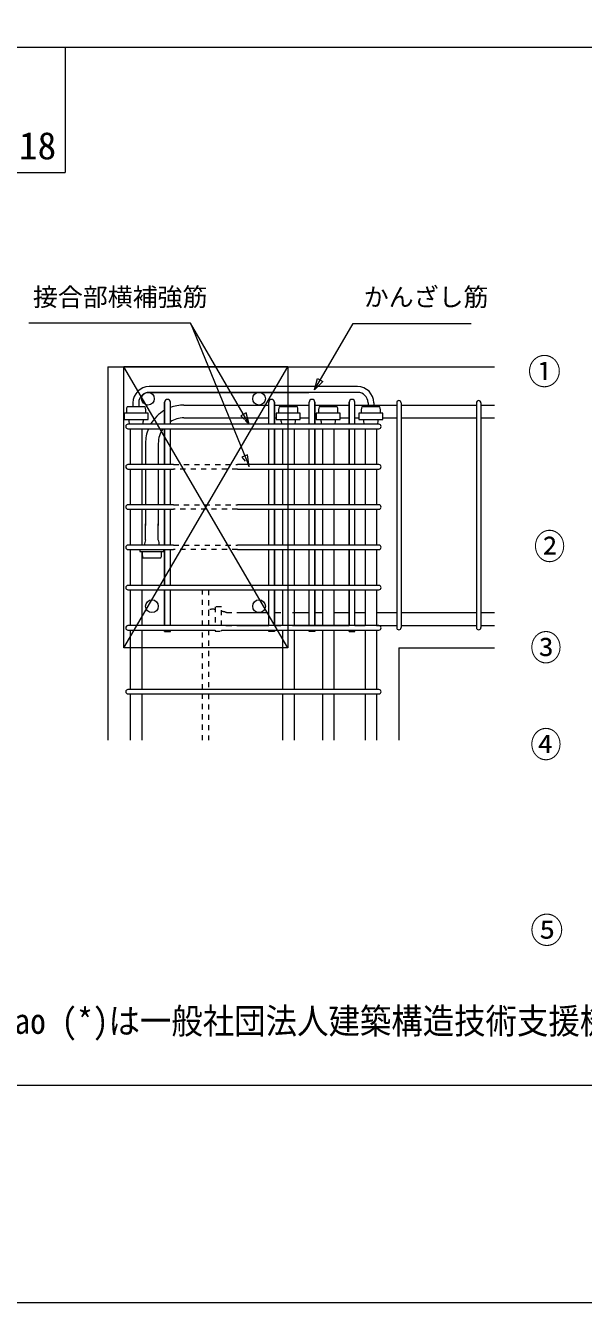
# Model space of a CAD drawing. Units: millimetres, scale not verified. Extents: x -210 to 382, y -132 to 268.
# Drawn here: x -133 to -88.3, y -132.2 to -29.8 of the extents above; entities that cross this region are included whole.
import ezdxf
from ezdxf.enums import TextEntityAlignment as Align

# ---------------------------------------------------------------- set-up
doc = ezdxf.new("R2010")
doc.units = ezdxf.units.MM
doc.header["$LTSCALE"] = 2
doc.linetypes.add('USER2', pattern=[0.41664, 0.20828, -0.20836])
for name, color, linetype, lineweight in [('0-3_Defpoints', 7, 'Continuous', 18), ('0-4_寸法', 4, 'Continuous', 18), ('0-5_鉄骨', 4, 'USER2', 18), ('0-6_外枠', 4, 'Continuous', 18), ('0-7_文字', 7, 'Continuous', 20), ('0-9_内枠', 7, 'Continuous', 18), ('0-D_主筋', 4, 'Continuous', 18), ('0-F_躯体__破線__', 7, 'Continuous', 18), ('1-0_せん断筋', 5, 'Continuous', 18), ('1-1_躯体', 7, 'Continuous', 18), ('1-4_本文文字', 5, 'USER2', 18)]:
    doc.layers.add(name, color=color, linetype=linetype, lineweight=lineweight)
doc.styles.add('ＭＳ ゴシック', font='')
doc.styles.get('ＭＳ ゴシック').set_extended_font_data('MS Gothic')

msp = doc.modelspace()

# ---------------------------------------------------------------- linework, layer by layer
at = {"layer": '0-3_Defpoints', "color": 4}
msp.add_line((-210.346, -132.174), (382.196, -132.174), dxfattribs=at)
at = {"layer": '0-4_寸法'}
for p, q in [((-119.795, -53.625), (-132.752, -53.625)), ((-115.083, -61.735), (-119.795, -53.625)), ((-109.846, -58.981), (-106.724, -53.661)), ((-106.724, -53.661), (-97.264, -53.661)), ((-109.846, -58.981), (-109.599, -58.059)), ((-109.172, -58.306), (-109.846, -58.981)), ((-109.599, -58.059), (-109.172, -58.306)), ((-115.329, -60.813), (-115.757, -61.06)), ((-115.083, -61.735), (-115.329, -60.813))]:
    msp.add_line(p, q, dxfattribs=at)
msp.add_lwpolyline([(-115.083, -65.135), (-115.199, -64.188), (-115.657, -64.373)], dxfattribs=at)
at = {"layer": '0-5_鉄骨', "linetype": 'Continuous'}
msp.add_line((-119.795, -53.625), (-115.083, -65.135), dxfattribs=at)
at = {"layer": '0-5_鉄骨'}
for p, q in [((-118.809, -77.888), (-118.809, -75.016)), ((-118.348, -75.016), (-118.348, -77.888)), ((-118.809, -83.008), (-118.809, -78.247)), ((-118.348, -78.247), (-118.348, -83.008)), ((-118.809, -87.079), (-118.809, -83.367)), ((-118.348, -83.367), (-118.348, -87.079))]:
    msp.add_line(p, q, dxfattribs=at)
at = {"layer": '0-6_外枠'}
msp.add_lwpolyline([(-181.804, 257.826), (-181.804, -114.753), (372.196, -114.753)], dxfattribs=at)
at = {"layer": '0-9_内枠'}
for p, q in [((-181.804, -31.5), (18.876, -31.5)), ((-129.843, -31.5), (-129.843, -41.55)), ((-181.804, -41.55), (-129.843, -41.55))]:
    msp.add_line(p, q, dxfattribs=at)
at = {"layer": '0-D_主筋'}
for p, q in [((-123.412, -60.33), (-124.872, -60.33)), ((-120.319, -60.199), (-113.51, -60.199)), ((-113.049, -60.199), (-110.268, -60.199)), ((-111.211, -60.33), (-112.671, -60.33)), ((-109.808, -60.199), (-107.058, -60.199)), ((-108.005, -60.33), (-109.465, -60.33)), ((-106.597, -60.199), (-103.244, -60.199)), ((-104.587, -60.33), (-106.047, -60.33)), ((-102.885, -60.199), (-96.844, -60.199)), ((-96.485, -60.199), (-95.385, -60.199)), ((-123.175, -60.847), (-125.11, -60.847)), ((-125.11, -60.847), (-125.11, -61.363)), ((-125.11, -61.363), (-123.175, -61.363)), ((-123.175, -61.363), (-123.175, -60.847)), ((-120.319, -61.223), (-113.51, -61.223)), ((-113.049, -61.223), (-112.909, -61.223)), ((-110.974, -60.847), (-112.909, -60.847)), ((-112.909, -60.847), (-112.909, -61.363)), ((-112.909, -61.363), (-110.974, -61.363)), ((-110.974, -61.363), (-110.974, -60.847)), ((-110.974, -61.223), (-110.268, -61.223)), ((-109.808, -61.223), (-109.746, -61.223)), ((-109.808, -61.223), (-109.703, -61.223)), ((-107.768, -60.847), (-109.703, -60.847)), ((-109.703, -60.847), (-109.703, -61.363)), ((-109.703, -61.363), (-107.768, -61.363)), ((-107.768, -61.363), (-107.768, -60.847)), ((-107.768, -61.223), (-107.058, -61.223)), ((-106.597, -61.223), (-106.285, -61.223)), ((-104.35, -60.847), (-106.285, -60.847)), ((-106.285, -60.847), (-106.285, -61.363)), ((-106.285, -61.363), (-104.35, -61.363)), ((-104.35, -61.363), (-104.35, -60.847)), ((-104.35, -61.223), (-103.244, -61.223)), ((-102.885, -61.223), (-96.844, -61.223)), ((-96.485, -61.223), (-95.385, -61.223)), ((-124.62, -62.093), (-124.62, -64.965)), ((-123.698, -62.093), (-123.698, -64.965)), ((-112.401, -62.093), (-112.401, -64.965)), ((-111.479, -62.093), (-111.479, -64.965)), ((-109.196, -62.093), (-109.196, -64.965)), ((-108.274, -62.093), (-108.274, -64.965)), ((-105.778, -62.093), (-105.778, -64.965)), ((-104.857, -62.093), (-104.857, -64.965)), ((-123.391, -63.271), (-123.391, -64.965)), ((-122.367, -63.271), (-122.367, -64.965)), ((-104.857, -62.554), (-104.857, -64.965)), ((-124.62, -65.324), (-124.62, -68.196)), ((-123.698, -65.324), (-123.698, -68.196)), ((-123.391, -65.324), (-123.391, -68.196)), ((-122.367, -65.324), (-122.367, -68.196)), ((-112.401, -65.324), (-112.401, -68.196)), ((-111.479, -65.324), (-111.479, -68.196)), ((-109.196, -65.324), (-109.196, -68.196)), ((-108.274, -65.324), (-108.274, -68.196)), ((-105.778, -65.324), (-105.778, -68.196)), ((-104.857, -65.324), (-104.857, -68.196)), ((-104.857, -65.324), (-104.857, -68.196)), ((-124.62, -68.555), (-124.62, -71.427)), ((-123.698, -68.555), (-123.698, -71.427)), ((-123.391, -68.555), (-123.391, -69.865)), ((-122.367, -68.555), (-122.367, -69.865)), ((-112.401, -68.555), (-112.401, -71.427)), ((-111.479, -68.555), (-111.479, -71.427)), ((-109.196, -68.555), (-109.196, -71.427)), ((-108.274, -68.555), (-108.274, -71.427)), ((-105.778, -68.555), (-105.778, -71.427)), ((-104.857, -68.555), (-104.857, -71.427)), ((-104.857, -68.555), (-104.857, -71.427)), ((-123.391, -71.015), (-123.391, -69.72)), ((-122.367, -71.015), (-122.367, -69.72)), ((-121.912, -71.427), (-123.847, -71.427)), ((-123.391, -71.43), (-123.391, -71.427)), ((-122.367, -71.43), (-122.367, -71.427)), ((-124.62, -71.785), (-124.62, -74.658)), ((-123.847, -71.785), (-123.847, -71.943)), ((-123.847, -71.943), (-121.912, -71.943)), ((-123.698, -71.943), (-123.698, -74.658)), ((-123.609, -72.46), (-122.149, -72.46)), ((-121.912, -71.943), (-121.912, -71.785)), ((-112.401, -71.785), (-112.401, -74.658)), ((-111.479, -71.785), (-111.479, -74.658)), ((-109.196, -71.785), (-109.196, -74.658)), ((-108.274, -71.785), (-108.274, -74.658)), ((-105.778, -71.785), (-105.778, -74.658)), ((-104.857, -71.785), (-104.857, -74.658)), ((-104.857, -71.785), (-104.857, -74.197)), ((-124.62, -75.016), (-124.62, -77.888)), ((-123.698, -75.016), (-123.698, -77.888)), ((-112.401, -75.016), (-112.401, -77.888)), ((-111.479, -75.016), (-111.479, -77.888)), ((-109.196, -75.016), (-109.196, -77.888)), ((-108.274, -75.016), (-108.274, -77.888)), ((-105.778, -75.016), (-105.778, -77.888)), ((-104.857, -75.016), (-104.857, -77.888)), ((-116.018, -76.839), (-113.51, -76.839)), ((-113.049, -76.839), (-112.524, -76.839)), ((-111.602, -76.839), (-110.268, -76.839)), ((-109.808, -76.839), (-109.196, -76.839)), ((-108.274, -76.839), (-107.058, -76.839)), ((-106.597, -76.839), (-105.778, -76.839)), ((-104.857, -76.839), (-103.244, -76.839)), ((-102.885, -76.839), (-96.844, -76.839)), ((-96.485, -76.839), (-95.385, -76.839)), ((-124.62, -78.247), (-124.62, -83.008)), ((-123.698, -78.247), (-123.698, -83.008)), ((-116.018, -77.863), (-113.51, -77.863)), ((-113.049, -77.863), (-112.524, -77.863)), ((-112.401, -78.247), (-112.401, -83.008)), ((-111.602, -77.863), (-107.058, -77.863)), ((-111.479, -78.247), (-111.479, -83.008)), ((-109.808, -77.863), (-109.068, -77.863)), ((-109.196, -78.247), (-109.196, -83.008)), ((-108.274, -78.247), (-108.274, -83.008)), ((-106.597, -77.863), (-105.778, -77.863)), ((-105.778, -78.247), (-105.778, -83.008)), ((-104.857, -77.863), (-103.244, -77.863)), ((-104.857, -78.247), (-104.857, -83.008)), ((-102.885, -77.863), (-96.844, -77.863)), ((-96.485, -77.863), (-95.385, -77.863)), ((-124.62, -83.367), (-124.62, -87.079)), ((-123.698, -83.367), (-123.698, -87.079)), ((-112.401, -83.367), (-112.401, -87.079)), ((-111.479, -83.367), (-111.479, -87.079)), ((-109.196, -83.367), (-109.196, -87.079)), ((-108.274, -83.367), (-108.274, -87.079)), ((-105.778, -83.367), (-105.778, -87.079)), ((-104.857, -83.367), (-104.857, -87.079))]:
    msp.add_line(p, q, dxfattribs=at)
at = {"layer": '0-D_主筋', "linetype": 'USER2'}
for p, q in [((-118.331, -76.621), (-118.331, -77.888)), ((-117.815, -76.383), (-117.815, -77.888)), ((-117.298, -76.383), (-117.815, -76.383)), ((-117.298, -77.888), (-117.298, -76.383)), ((-117.302, -76.839), (-117.298, -76.839)), ((-116.887, -76.839), (-116.018, -76.839)), ((-117.815, -78.247), (-117.815, -78.318)), ((-117.815, -78.318), (-117.298, -78.318)), ((-117.302, -77.863), (-117.298, -77.863)), ((-117.298, -78.318), (-117.298, -78.247)), ((-116.887, -77.863), (-116.018, -77.863))]:
    msp.add_line(p, q, dxfattribs=at)
at = {"layer": '0-D_主筋'}
for centre in [(-123.198, -59.687), (-114.278, -59.687), (-122.879, -76.327), (-114.278, -76.327)]:
    msp.add_circle(centre, 0.512, dxfattribs=at)
for centre, radius, start, end in [((-123.753, -60.668), 1.169, 163.19823, 188.7872), ((-124.532, -60.668), 1.169, 351.2128, 16.80177), ((-120.319, -63.271), 3.072, 90, 110.48735), ((-111.552, -60.668), 1.169, 163.19823, 188.7872), ((-112.33, -60.668), 1.169, 351.2128, 16.80177), ((-108.346, -60.668), 1.169, 163.19823, 188.7872), ((-109.124, -60.668), 1.169, 351.2128, 16.80177), ((-104.928, -60.668), 1.169, 163.19823, 188.7872), ((-105.707, -60.668), 1.169, 351.2128, 16.80177), ((-123.323, -61.268), 1.424, 183.80152, 199.11646), ((-124.961, -61.268), 1.424, 340.88354, 356.19848), ((-120.319, -63.271), 3.072, 120.00004, 150), ((-120.319, -63.271), 2.048, 90, 121.6683), ((-111.122, -61.268), 1.424, 183.80152, 199.11646), ((-112.76, -61.268), 1.424, 340.88354, 356.19848), ((-107.916, -61.268), 1.424, 183.80152, 199.11646), ((-109.554, -61.268), 1.424, 340.88354, 356.19848), ((-104.498, -61.268), 1.424, 183.80152, 199.11646), ((-106.136, -61.268), 1.424, 340.88354, 356.19848), ((-120.319, -63.271), 3.072, 157.45969, 180), ((-120.319, -63.271), 2.048, 144.90037, 180), ((-122.06, -71.521), 1.424, 159.19026, 176.19848), ((-123.698, -71.521), 1.424, 3.80152, 20.80974), ((-122.49, -72.122), 1.169, 171.2128, 196.80177), ((-123.268, -72.122), 1.169, 343.19823, 8.7872)]:
    msp.add_arc(centre, radius, start, end, dxfattribs=at)
at = {"layer": '0-D_主筋', "linetype": 'USER2'}
for centre, radius, start, end in [((-117.993, -77.74), 1.169, 81.2128, 106.80177), ((-117.393, -78.17), 1.424, 69.19004, 86.19848), ((-117.393, -76.532), 1.424, 287.68482, 290.80996)]:
    msp.add_arc(centre, radius, start, end, dxfattribs=at)
at = {"layer": '0-F_躯体__破線__'}
for p, q in [((-125.132, -79.655), (-125.132, -57.127)), ((-125.132, -79.655), (-111.974, -57.127)), ((-111.974, -79.655), (-125.132, -57.127)), ((-111.974, -57.127), (-125.132, -57.127)), ((-111.974, -57.127), (-111.974, -79.655)), ((-111.974, -79.655), (-125.132, -79.655))]:
    msp.add_line(p, q, dxfattribs=at)
at = {"layer": '1-0_せん断筋'}
for p, q in [((-106.376, -58.714), (-123.101, -58.714)), ((-123.101, -59.175), (-110.284, -59.175)), ((-106.376, -59.175), (-123.101, -59.175)), ((-124.394, -60.007), (-124.394, -60.33)), ((-123.933, -60.007), (-123.933, -60.33)), ((-121.855, -59.968), (-121.855, -61.735)), ((-121.855, -61.735), (-121.855, -59.968)), ((-121.394, -61.735), (-121.394, -59.968)), ((-113.51, -61.735), (-113.51, -59.968)), ((-113.049, -59.968), (-113.049, -61.735)), ((-113.049, -61.735), (-113.049, -59.968)), ((-110.268, -61.735), (-110.268, -59.968)), ((-109.808, -59.968), (-109.808, -61.735)), ((-109.808, -61.735), (-109.808, -59.968)), ((-107.058, -59.968), (-107.058, -61.735)), ((-107.058, -61.735), (-107.058, -59.968)), ((-106.597, -61.735), (-106.597, -59.968)), ((-105.544, -60.007), (-105.544, -60.199)), ((-105.083, -60.007), (-105.083, -60.199)), ((-103.244, -60.02), (-103.244, -78.042)), ((-102.885, -60.02), (-102.885, -78.042)), ((-102.885, -60.199), (-102.885, -78.042)), ((-96.844, -60.02), (-96.844, -78.042)), ((-96.485, -60.02), (-96.485, -78.042)), ((-96.485, -60.199), (-96.485, -78.042)), ((-104.677, -61.735), (-124.799, -61.735)), ((-124.799, -62.093), (-104.677, -62.093)), ((-121.855, -62.093), (-121.855, -64.965)), ((-121.855, -64.965), (-121.855, -62.093)), ((-121.394, -64.965), (-121.394, -62.093)), ((-113.51, -64.965), (-113.51, -62.093)), ((-113.049, -62.093), (-113.049, -64.965)), ((-113.049, -64.965), (-113.049, -62.093)), ((-110.268, -64.965), (-110.268, -62.093)), ((-109.808, -62.093), (-109.808, -64.965)), ((-109.808, -64.965), (-109.808, -62.093)), ((-107.058, -62.093), (-107.058, -64.965)), ((-107.058, -64.965), (-107.058, -62.093)), ((-106.597, -64.965), (-106.597, -62.093)), ((-103.244, -62.554), (-103.244, -74.197)), ((-121.138, -64.965), (-124.799, -64.965)), ((-124.799, -65.324), (-121.138, -65.324)), ((-121.855, -65.324), (-121.855, -68.196)), ((-121.855, -68.196), (-121.855, -65.324)), ((-121.394, -68.196), (-121.394, -65.324)), ((-104.677, -64.965), (-116.018, -64.965)), ((-116.018, -65.324), (-104.677, -65.324)), ((-113.51, -68.196), (-113.51, -65.324)), ((-113.049, -65.324), (-113.049, -68.196)), ((-113.049, -68.196), (-113.049, -65.324)), ((-110.268, -68.196), (-110.268, -65.324)), ((-109.808, -65.324), (-109.808, -68.196)), ((-109.808, -68.196), (-109.808, -65.324)), ((-107.058, -65.324), (-107.058, -68.196)), ((-107.058, -68.196), (-107.058, -65.324)), ((-106.597, -68.196), (-106.597, -65.324)), ((-104.677, -64.965), (-104.857, -64.965)), ((-104.857, -65.324), (-104.677, -65.324)), ((-121.138, -68.196), (-124.799, -68.196)), ((-124.799, -68.555), (-121.138, -68.555)), ((-121.855, -68.555), (-121.855, -71.427)), ((-121.855, -71.427), (-121.855, -68.555)), ((-121.394, -71.427), (-121.394, -68.555)), ((-104.677, -68.196), (-116.018, -68.196)), ((-116.018, -68.555), (-104.677, -68.555)), ((-113.51, -71.427), (-113.51, -68.555)), ((-113.049, -68.555), (-113.049, -71.427)), ((-113.049, -71.427), (-113.049, -68.555)), ((-110.268, -71.427), (-110.268, -68.555)), ((-109.808, -68.555), (-109.808, -71.427)), ((-109.808, -71.427), (-109.808, -68.555)), ((-107.058, -68.555), (-107.058, -71.427)), ((-107.058, -71.427), (-107.058, -68.555)), ((-106.597, -71.427), (-106.597, -68.555)), ((-104.677, -68.196), (-104.857, -68.196)), ((-104.857, -68.555), (-104.677, -68.555)), ((-121.138, -71.427), (-124.799, -71.427)), ((-104.677, -71.427), (-116.018, -71.427)), ((-104.677, -71.427), (-104.857, -71.427)), ((-124.799, -71.785), (-121.912, -71.785)), ((-121.912, -71.785), (-121.138, -71.785)), ((-121.855, -71.785), (-121.855, -74.658)), ((-121.855, -74.658), (-121.855, -71.785)), ((-121.394, -74.658), (-121.394, -71.785)), ((-116.018, -71.785), (-104.677, -71.785)), ((-113.51, -74.658), (-113.51, -71.785)), ((-113.049, -71.785), (-113.049, -74.658)), ((-113.049, -74.658), (-113.049, -71.785)), ((-110.268, -74.658), (-110.268, -71.785)), ((-109.808, -71.785), (-109.808, -74.658)), ((-109.808, -74.658), (-109.808, -71.785)), ((-107.058, -71.785), (-107.058, -74.658)), ((-107.058, -74.658), (-107.058, -71.785)), ((-106.597, -74.658), (-106.597, -71.785)), ((-104.857, -71.785), (-104.677, -71.785)), ((-104.677, -74.658), (-124.799, -74.658)), ((-124.799, -75.016), (-104.677, -75.016)), ((-121.855, -75.016), (-121.855, -77.888)), ((-121.855, -77.888), (-121.855, -75.016)), ((-121.394, -77.888), (-121.394, -75.016)), ((-113.51, -77.888), (-113.51, -75.016)), ((-113.049, -75.016), (-113.049, -77.888)), ((-113.049, -77.888), (-113.049, -75.016)), ((-110.268, -77.888), (-110.268, -75.016)), ((-109.808, -75.016), (-109.808, -77.888)), ((-109.808, -77.888), (-109.808, -75.016)), ((-107.058, -75.016), (-107.058, -77.888)), ((-107.058, -77.888), (-107.058, -75.016)), ((-106.597, -77.888), (-106.597, -75.016)), ((-104.677, -77.888), (-124.799, -77.888)), ((-124.799, -78.247), (-117.815, -78.247)), ((-121.855, -78.349), (-121.855, -78.247)), ((-121.855, -78.247), (-121.855, -78.349)), ((-121.855, -78.349), (-121.394, -78.349)), ((-121.394, -78.349), (-121.394, -78.247)), ((-117.298, -78.247), (-104.677, -78.247)), ((-113.51, -78.349), (-113.51, -78.247)), ((-113.049, -78.349), (-113.51, -78.349)), ((-113.049, -78.349), (-113.049, -78.247)), ((-113.049, -78.247), (-113.049, -78.349)), ((-110.268, -78.349), (-110.268, -78.247)), ((-109.808, -78.349), (-110.268, -78.349)), ((-109.808, -78.349), (-109.808, -78.247)), ((-109.808, -78.247), (-109.808, -78.349)), ((-107.058, -78.349), (-107.058, -78.247)), ((-107.058, -78.349), (-106.597, -78.349)), ((-106.597, -78.349), (-106.597, -78.247)), ((-104.677, -83.008), (-124.799, -83.008)), ((-124.799, -83.367), (-104.677, -83.367))]:
    msp.add_line(p, q, dxfattribs=at)
at = {"layer": '1-0_せん断筋', "linetype": 'USER2'}
for p, q in [((-121.138, -64.965), (-116.018, -64.965)), ((-116.018, -65.324), (-121.138, -65.324)), ((-121.138, -68.196), (-116.018, -68.196)), ((-116.018, -68.555), (-121.138, -68.555)), ((-121.138, -71.427), (-116.018, -71.427)), ((-116.018, -71.785), (-121.138, -71.785))]:
    msp.add_line(p, q, dxfattribs=at)
at = {"layer": '1-0_せん断筋'}
for centre, radius, start, end in [((-123.101, -60.007), 1.293, 90, 180), ((-123.101, -60.007), 0.832, 90, 180), ((-106.376, -60.007), 1.293, 0, 90), ((-106.376, -60.007), 0.832, 0, 90), ((-121.625, -59.968), 0.23, 0, 180), ((-113.279, -59.968), 0.23, 0, 180), ((-110.038, -59.968), 0.23, 0, 180), ((-106.828, -59.968), 0.23, 0, 180), ((-103.065, -60.02), 0.179, 0, 180), ((-96.665, -60.02), 0.179, 0, 180), ((-124.799, -61.914), 0.179, 90, 270), ((-124.799, -61.914), 0.179, 90, 270), ((-104.677, -61.914), 0.179, 270, 90), ((-124.799, -65.145), 0.179, 90, 270), ((-124.799, -65.145), 0.179, 90, 270), ((-104.677, -65.145), 0.179, 270, 90), ((-104.677, -65.145), 0.179, 270, 90), ((-124.799, -68.375), 0.179, 90, 270), ((-124.799, -68.375), 0.179, 90, 270), ((-104.677, -68.375), 0.179, 270, 90), ((-104.677, -68.375), 0.179, 270, 90), ((-124.799, -71.606), 0.179, 90, 270), ((-124.799, -71.606), 0.179, 90, 270), ((-104.677, -71.606), 0.179, 270, 90), ((-104.677, -71.606), 0.179, 270, 90), ((-124.799, -74.837), 0.179, 90, 270), ((-124.799, -74.837), 0.179, 90, 270), ((-104.677, -74.837), 0.179, 270, 90), ((-124.799, -78.068), 0.179, 90, 270), ((-124.799, -78.068), 0.179, 90, 270), ((-104.677, -78.068), 0.179, 270, 90), ((-103.065, -78.042), 0.179, 180, 0), ((-96.665, -78.042), 0.179, 180, 0), ((-124.799, -83.188), 0.179, 90, 270), ((-104.677, -83.188), 0.179, 270, 90)]:
    msp.add_arc(centre, radius, start, end, dxfattribs=at)
at = {"layer": '1-1_躯体'}
for p, q in [((-126.412, -57.127), (-95.385, -57.127)), ((-126.412, -57.127), (-126.412, -87.079)), ((-103.065, -79.655), (-95.385, -79.655)), ((-103.065, -79.655), (-103.065, -87.079))]:
    msp.add_line(p, q, dxfattribs=at)
at = {"layer": '1-4_本文文字'}
for p, q in [((-109.846, -58.981), (-109.752, -58.63)), ((-109.589, -58.724), (-109.846, -58.981)), ((-115.757, -61.06), (-115.083, -61.735)), ((-115.404, -61.414), (-115.083, -61.735)), ((-115.083, -61.735), (-115.2, -61.296)), ((-115.083, -61.735), (-115.177, -61.384)), ((-115.34, -61.478), (-115.083, -61.735)), ((-115.657, -64.373), (-115.083, -65.135))]:
    msp.add_line(p, q, dxfattribs=at)

# ---------------------------------------------------------------- texts
at = {"layer": '0-7_文字', "style": 'ＭＳ ゴシック'}
for s, height, p in [('評価書\u3000設計 1-18', 2.199, (-156.027, -41.151)), ('接合部横補強筋', 1.466, (-132.417, -52.702)), ('かんざし筋', 1.466, (-105.884, -52.702))]:
    msp.add_text(s, height=height, dxfattribs=at).set_placement(p, align=Align.BOTTOM_LEFT)
for s, width, p in [('①\u3000梁上端筋定着はAタイプまたBタイプの定着法とする。', 0.95, (-92.725, -59.151)), ('②\u3000非貫通型定着の場合、横補強筋比pjwh≧0.2%とする。', 0.9, (-92.24, -73.178)), ('③\u3000梁上端筋の投影定着長さLdh≧（Lao(*)、16db、(3/4)Dc）とする。', 0.9, (-92.532, -81.298)), ('④\u3000梁下端筋の定着長さLag≧（Lao(*)、14db、(1/2)Dc）とする。', 0.9, (-92.532, -89.068)), ('⑤\u3000接合部横補強筋比、柱主筋定着長さ、側面かぶり厚さ、かんざし筋の規定は、', 0.95, (-92.532, -103.963)), ('ここにおいて、Lao (*)は一般社団法人建築構造技術支援機構評価11-03R6', 0.9, (-152.798, -111.243))]:
    msp.add_text(s, height=2.053, dxfattribs=dict(at, width=width)).set_placement(p, align=Align.BOTTOM_LEFT)

doc.saveas('drawing.dxf')
